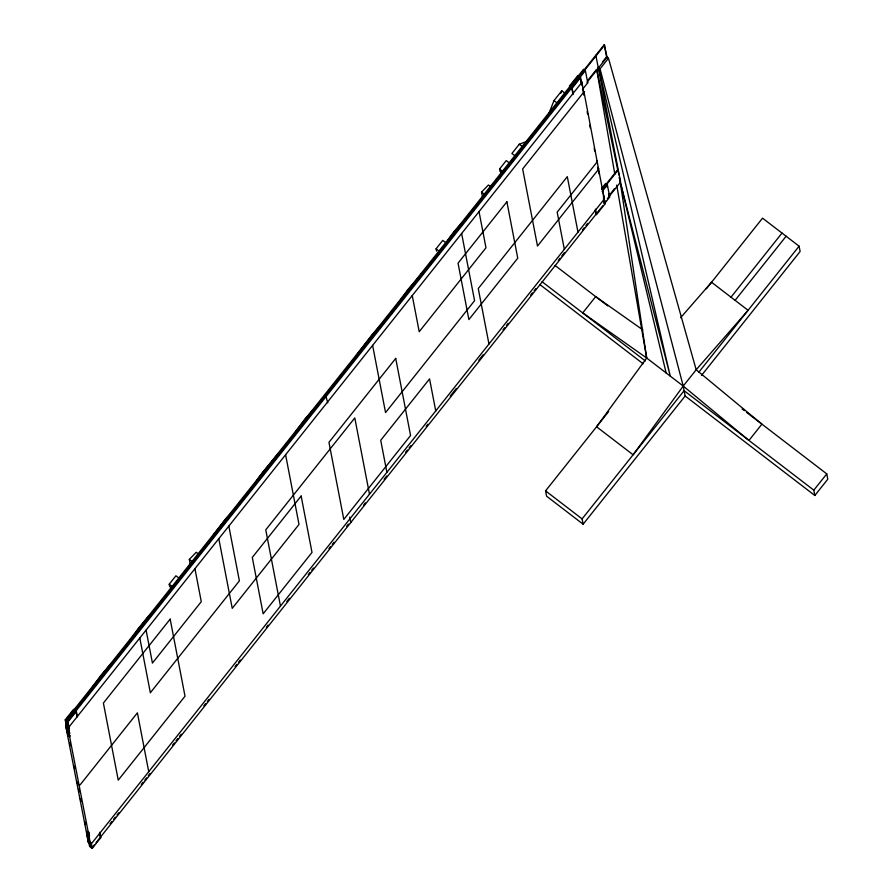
<?xml version="1.0" encoding="UTF-8"?>
<svg xmlns="http://www.w3.org/2000/svg" width="893" height="893" viewBox="0 0 893 893"><rect width="100%" height="100%" fill="white"/><g stroke="black" fill="none" stroke-linecap="round" stroke-linejoin="round"><path stroke-width="1.34" d="M87.737 831.919L86.688 833.348L88.374 842.278L65.624 725.395L66.238 724.268M88.943 835.725L69.643 736.77L70.268 735.642M78.93 784.668L79.477 785.304L80.437 784.445L137.399 712.848L148.729 771.697M88.374 833.995L88.987 832.868M88.094 842.066L88.708 840.938M583.341 91.108L583.922 91.611L583.308 92.727L522.651 168.956L537.497 246.044L598.154 169.815L598.768 168.699L598.009 168.331M583.922 91.611L604.26 199.106L91.767 843.293L90.528 843.93M499.846 177.394L500.66 174.849L500.292 177.74M548.559 114.326L553.984 100.608L561.797 90.785L565.046 93.274M560.748 93.33L561.797 90.785M130.49 640.024L137.857 629.119L148.618 616.103M397.932 303.642L408.123 289.31L418.493 277.667M89.278 691.885L90.561 689.831M294.511 433.339L304.848 419.118L316.401 406.081M213.349 535.03L225.628 518.833L233.832 510.483M91.934 687.71L101.266 674.985L111.201 663.51M356.832 354.744L372.459 334.272L382.851 323.121M447.761 240.306L454.515 230.997L461.056 224.065M77.378 782.101C75.938 783.061 77.691 784.389 78.283 782.793M598.623 67.734L670.252 376.109L620.177 181.636L646.688 358.026L596.569 426.765L633.115 454.794L683.223 386.055L696.183 369.769L748.077 310.295L711.542 282.255L680.589 317.741M171.847 588.208L169.681 586.556L169.224 584.201L175.921 575.784L179.169 578.273M436.543 251.145L436.085 248.79L442.783 240.373L446.031 242.863M502.167 173.03L500.013 171.367L499.555 169.011L506.253 160.595L509.501 163.084M527.808 141.038L519.279 144.231L511.912 153.496L515.149 155.974M68.348 736.178L65.211 719.87L73.628 709.288L74.086 709.634M642.815 329.874L595.687 296.621L582.727 312.907L646.688 358.026L683.223 386.055L748.959 440.428L761.919 424.142L696.183 369.769L608.479 58.246L607.05 57.152L604.26 44.65L66.339 720.74L68.683 732.885M604.706 44.996L66.796 721.086L69.643 736.77M584.703 70.134L585.384 70.659L67.477 721.611L69.821 733.756L68.002 732.372M69.241 728.744L67.935 721.957L76.352 711.364L75.894 711.018L76.943 716.42M573.206 93.642L572.156 88.206L580.573 77.624L580.126 77.267L581.164 82.669M588.253 79.868L596.524 69.464M602.384 62.097L606.593 56.806L604.26 44.65M607.05 57.152L587.047 82.29L587.728 82.815L582.459 89.423M746.537 412.343L826.762 473.893L827.789 479.206L814.829 495.492L685.143 396.001L683.223 386.055L600.051 68.828L608.479 58.246M601.815 188.233L605.577 183.512L606.258 184.036M601.949 189.439L617.833 169.48L618.291 169.826L602.395 189.796M602.128 191.515L607.385 184.896L606.704 184.382L607.229 187.083M609.417 195.143L614.384 188.903M110.085 823.67L111.826 821.482M113.556 819.305L115.297 817.117M117.028 814.941L118.769 812.753M141.34 784.389L143.07 782.201M144.811 780.024L146.541 777.836M148.283 775.66L150.013 773.472M172.583 745.108L174.325 742.931M176.055 740.744L177.796 738.567M179.538 736.379L181.268 734.202M203.838 705.827L205.58 703.651M207.31 701.463L209.051 699.286M235.093 666.546L236.824 664.37M238.565 662.182L240.295 660.005M266.337 627.277L268.045 625.133M286.787 601.569L289.377 598.321M308.319 574.512L310.038 572.346M311.769 570.18L313.488 568.015M328.937 548.603L330.622 546.483M332.308 544.362L333.982 542.252M346.696 526.267L348.393 524.135M363.663 504.958L365.36 502.826M384.113 479.251L386.691 476.002M405.645 452.182L407.364 450.016M409.094 447.851L410.813 445.696M426.184 426.363L427.892 424.231M450.273 396.101L456.323 388.488M478.804 360.236L483.124 354.811M503.005 329.818L504.735 327.642M506.465 325.465L508.195 323.299M530.676 295.047L532.395 292.871M534.126 290.694L535.856 288.528M558.337 260.276L560.067 258.099M561.797 255.923L564.387 252.663M582.515 229.869L584.201 227.76M585.886 225.639L587.572 223.518M603.88 203.024L605.599 200.858M607.329 198.692L620.624 181.982L595.832 55.232M94.345 844.823L91.812 848.004L91.041 843.952M96.031 842.713L596.044 214.253L595.263 210.201M596.881 213.193L602.775 205.781M596.044 214.253L596.491 214.599L604.918 204.017L604.461 203.671L609.729 197.052L607.385 184.896M86.677 831.316L89.557 846.263L92.269 848.35L100.686 837.768L99.648 832.332M685.143 396.001L583.129 524.224L546.583 496.184L545.567 490.871L608.669 411.55M706.352 288.785L762.544 218.149L799.09 246.178L800.117 251.502L701.552 375.373M730.999 297.179L782 233.073M735.106 300.338L786.119 236.232M583.129 524.224L582.102 518.9L684.116 390.688L813.813 490.168L814.829 495.492M698.806 372.225L799.09 246.178M813.813 490.168L826.762 473.893M69.018 734.682L68.058 735.553L65.624 725.395M482.365 196.337L481.55 192.118L488.449 184.974L490.603 186.637M190.131 563.639L189.316 559.42L196.214 552.276L198.369 553.939M151.643 613.078L153.362 611.627M598.176 67.388L600.051 68.828M584.256 69.788L583.575 69.263L65.669 720.216L68.794 736.457M578.307 75.883L577.86 75.537L569.433 86.119L569.89 86.465M572.156 88.206L571.699 87.86L573.005 94.613M553.984 100.608L557.232 103.097M596.781 160.874L597.35 161.298L596.725 162.426L557.176 212.132L564.343 249.326M519.279 144.231L522.517 146.72M499.555 169.011L502.804 171.501M481.55 192.118L484.787 194.607M555.022 265.433L607.776 305.897M742.139 408.972L744.338 410.657M542.062 281.719L645.382 360.973M539.796 284.499L643.105 363.752M436.085 248.79L439.334 251.279M545.567 490.871L582.102 518.9M324.617 394.739L325.298 395.264M325.755 395.61L327.731 402.888M189.316 559.42L192.553 561.909M169.224 584.201L172.472 586.69M65.211 719.87L67.935 721.957M68.058 727.259L69.297 726.612L581.421 82.937L581.756 81.598L583.442 90.539M100.686 837.768L99.458 833.37M87.659 834.464L89.479 835.848L88.686 831.763M602.351 188.936L603.958 196.906M620.177 181.636L666.145 372.95M596.881 69.833L617.9 170.719M619.318 177.54L619.887 180.263L619.396 177.584M617.833 169.48L618.871 174.883M585.384 70.659L587.728 82.815M608.524 193.837L609.048 196.538M580.573 77.624L582.147 85.773M582.671 88.496L583.977 95.283M587.114 111.603L587.639 114.315M589.737 125.187L590.262 127.911M594.191 148.294L594.705 151.006M597.852 167.326L599.158 174.113M603.344 195.857L604.918 204.017M603.422 198.268L604.461 203.671M595.452 209.163L596.491 214.599M577.983 232.169L567.301 176.658L478.268 288.551L488.962 344.062M479.028 211.641L485.982 247.785L419.219 331.705L412.253 295.561M461.636 233.497L474.574 300.695L385.553 412.588L372.615 345.39M420.748 273.771L421.083 275.49M435.739 410.959L429.566 378.889L380.719 440.282L386.892 472.352M369.49 494.231L354.789 417.946L265.768 529.839L280.458 606.124M349.732 517.125L350.77 522.528M285.593 454.76L299.01 524.425L232.236 608.345L218.818 538.68M228.831 526.1L239.38 580.874L150.348 692.767L139.81 637.993M194.931 568.707L201.282 601.681L152.435 663.075L146.084 630.101M76.352 711.364L77.401 716.8M91.22 842.914L92.269 848.35M88.798 835.323L91.142 847.479M88.34 834.977L90.684 847.133M87.146 831.74L90.003 846.609M69.665 742.976L70.19 745.688M74.108 766.082L74.632 768.795M78.562 789.178L79.086 791.901M80.392 798.699L80.917 801.412M84.846 821.806L85.36 824.518M596.747 69.866L614.819 174.146M616.728 185.13L646.688 358.026M256.313 481.26A27.382 3.862 -52.5 0 1 262.81 472.073L276.562 455.609A26.969 3.806 -52.5 0 1 278.471 453.666M170.172 619.128L103.398 703.048L118.244 780.136L185.018 696.216L170.172 619.128M506.889 201.785L458.042 263.178L468.903 319.571L517.75 258.177L506.889 201.785M395.722 358.417L328.959 442.336L343.805 519.425L410.568 435.505L395.722 358.417M301.142 496.028L252.295 557.422L263.156 613.815L312.003 552.421L301.142 496.028"/></g></svg>
